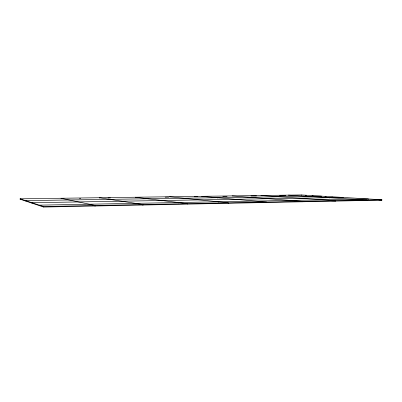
<?xml version="1.0" encoding="UTF-8"?>
<svg xmlns="http://www.w3.org/2000/svg" width="402" height="402" viewBox="0 0 402 402"><rect width="100%" height="100%" fill="white"/><g stroke="black" fill="none" stroke-linecap="round" stroke-linejoin="round"><path stroke-width="0.6" d="M162.001 200.94L162.001 200.523M178.277 202.98L178.277 202.533M187.357 204.121L187.357 203.653L135.384 197.236L135.384 197.603M217.376 198.085L217.376 197.719M218.185 202.216L218.185 201.784M228.421 203.281L228.426 202.834L169.443 196.769M235.17 199.678L235.175 199.291M249.185 197.231L249.18 197.588L247.959 197.493M290.269 200.829L290.274 200.422M299.746 198.568L299.751 198.201M301.495 195.266L301.5 194.95L20.1 198.819L20.105 199.221L43.577 207.05L381.89 200.156L381.9 199.769L301.5 194.95M321.293 196.472L321.298 196.141L25.612 200.628L25.612 201.06M329.268 198.06L329.273 197.704M353.614 199.608L353.619 199.231M368.267 199.327L368.277 198.955L39.381 205.151L39.386 205.653L40.632 205.628M20.1 198.819L43.572 206.527L381.9 199.769M354.227 199.598L356.056 199.563M343.414 197.462L31.969 202.719L31.969 203.181M249.808 197.583L252.933 197.533M20.105 199.221L21.361 199.206M79.475 198.387L80.712 198.372M107.987 197.985L110.48 197.95M136.62 197.583L139.715 197.543M165.106 197.186L168.825 197.131M194.196 196.774L197.91 196.724M222.753 196.372L227.105 196.312M250.893 195.98L256.541 195.9M279.606 195.573L285.827 195.488M305.208 195.493L306.445 195.568M312.012 195.905L313.248 195.98M318.198 196.282L319.439 196.357M324.982 196.694L326.208 196.769M331.735 197.106L332.967 197.181M338.494 197.518L339.725 197.593M378.795 199.97L381.89 200.156M288.319 195.131L366.981 200.07L366.976 200.462L365.76 200.382M260.933 195.508L335.7 200.693L335.695 201.095L331.439 200.799M232.08 195.905L302.334 201.357L302.324 201.779L299.917 201.588M201.628 196.327L266.657 202.07L266.652 202.502L265.405 202.392M141.936 204.834L143.122 205.02L143.122 204.538L99.269 197.734L99.269 198.111M60.913 198.261L95.344 205.492L95.344 205.995L93.515 205.603M43.572 206.527L43.577 207.05M109.711 199.352L109.711 199.754M135.414 203.342L135.414 203.804"/></g></svg>
